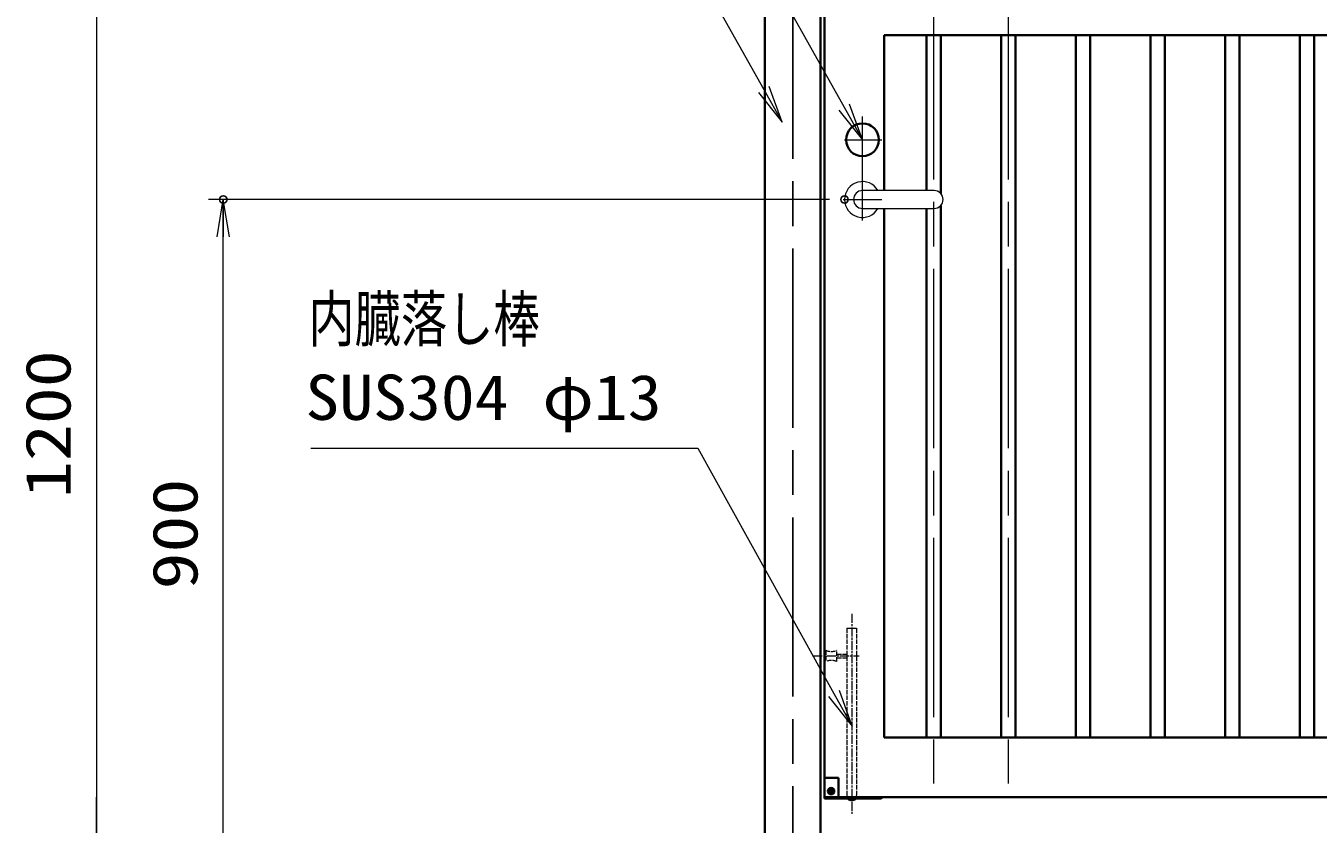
# Model space of a CAD drawing. Units: millimetres at full size. Extents: x -5940 to 5940, y -4200 to 4200.
# Drawn here: x -3551 to -1820, y -1435 to -367 of the extents above; entities that cross this region are included whole.
import ezdxf
from ezdxf.enums import TextEntityAlignment as Align

# ---------------------------------------------------------------- set-up
doc = ezdxf.new("R2010")
doc.units = ezdxf.units.MM
doc.header["$LTSCALE"] = 20
doc.header["$PDMODE"] = 32
doc.header["$PDSIZE"] = 10
doc.linetypes.add('DASHED', pattern=[7.5, 6, -1.5])
doc.linetypes.add('USER1', pattern=[18, 12, -1.5, 3, -1.5])
for name, color, linetype, lineweight in [('0-1_軸線', 200, 'USER1', 15), ('0-2_隠れ線', 140, 'DASHED', 18), ('0-3_外形線', 7, 'Continuous', 35), ('0-4_寸法線', 4, 'Continuous', 18), ('0-5_0', 7, 'Continuous', 18), ('0-9_2', 7, 'Continuous', 18), ('0-A_中心線', 6, 'USER1', 25)]:
    doc.layers.add(name, color=color, linetype=linetype, lineweight=lineweight)
doc.layers.add('0-6_Defpoints', color=7, linetype='Continuous')
doc.styles.add('ＭＳ ゴシック', font='')
doc.styles.get('ＭＳ ゴシック').set_extended_font_data('MS Gothic')

# ---------------------------------------------------------------- blocks, each defined once
blk = doc.blocks.new('S30')
at = {"layer": '0-4_寸法線'}
for points in [[(-14393935.2, 54992205.3), (-14381115, 54992205.3), (-14375766.9, 54982698.2), (-14375276.6, 54981826.7)], [(-14375912.1, 54982616.5), (-14375276.6, 54981826.7), (-14375621.6, 54982779.9)]]:
    blk.add_lwpolyline(points, dxfattribs=at)
at = {"layer": '0-4_寸法線', "color": 254, "style": 'ＭＳ ゴシック'}
for s, width, p in [('戸当り柱 STKR400', 0.95, (-14393935.2, 54994544.6)), ('75x75x2.3t', 1.2, (-14394079.2, 54992444.6))]:
    blk.add_text(s, height=1212, dxfattribs=dict(at, width=width)).set_placement(p, align=Align.BOTTOM_LEFT)
blk = doc.blocks.new('_Open')
at = {"layer": '0-5_0'}
blk.add_line((-20, 3.333), (0, 0), dxfattribs=at)
blk.add_lwpolyline([(-20, -3.333), (0, 0), (-20, 0)], dxfattribs=at)
blk = doc.blocks.new('S33')
at = {"layer": '0-4_寸法線'}
for points in [[(-14389871.8, 54997292.2), (-14382072.4, 54997292.2), (-14373614.9, 54982224.4), (-14373125.4, 54981352.4)], [(-14373760.2, 54982142.9), (-14373125.4, 54981352.4), (-14373469.6, 54982306)]]:
    blk.add_lwpolyline(points, dxfattribs=at)
at = {"layer": '0-4_寸法線', "color": 254, "style": 'ＭＳ ゴシック', "width": 0.75}
blk.add_text('シリンダー錠', height=1212, dxfattribs=at).set_placement((-14390006.2, 54997531.6), align=Align.BOTTOM_LEFT)
blk = doc.blocks.new('shgtdhgjhhggf')
at = {"layer": '0-1_軸線'}
for p, q in [((734, 4902.9), (734, -448.4)), ((-296.3, 3780), (934.3, 3780)), ((180, 160), (87.6, 160)), ((180, 160), (180, 252.4)), ((180, 160), (272.4, 160)), ((180, 160), (180, 67.6))]:
    blk.add_line(p, q, dxfattribs=at)
at = {"layer": '0-2_隠れ線'}
for p, q in [((604, 4520), (864, 4520)), ((604, 4520), (604, 40)), ((864, 4520), (864, 40)), ((34, 3930), (34, 3630)), ((334, 3630), (334, 3930)), ((334, 3830), (604, 3830)), ((334, 3730), (604, 3730))]:
    blk.add_line(p, q, dxfattribs=at)
for centre, radius, start, end in [((184, 4290), 390, 247.38014, 292.61986), ((184, 3270), 390, 67.38014, 112.61986), ((734, 40), 130, 180, 217.97987), ((734, 40), 130, 322.02013, 0)]:
    blk.add_arc(centre, radius, start, end, dxfattribs=at)
at = {"layer": '0-3_外形線'}
for p, q in [((0, 520), (380, 520)), ((380, 520), (380, -40)), ((132, 166.2), (173.8, 166.2)), ((132, 166.2), (132, 153.8)), ((132, 153.8), (173.8, 153.8)), ((186.2, 208), (173.8, 208)), ((173.8, 208), (173.8, 166.2)), ((173.8, 153.8), (173.8, 112)), ((186.2, 112), (173.8, 112)), ((186.2, 208), (186.2, 166.2)), ((186.2, 166.2), (228, 166.2)), ((186.2, 153.8), (186.2, 112)), ((186.2, 153.8), (228, 153.8)), ((228, 166.2), (228, 153.8)), ((0, -40), (1504, -40))]:
    blk.add_line(p, q, dxfattribs=at)
blk.add_circle((180, 160), 84, dxfattribs=at)
for centre, radius, start, end in [((1504, 0), 40, 270, 0), ((734, 40), 130, 217.97987, 322.02013)]:
    blk.add_arc(centre, radius, start, end, dxfattribs=at)
blk = doc.blocks.new('S43')
at = {"layer": '0-4_寸法線'}
for points in [[(-14387903.4, 54973091.4), (-14377533, 54973091.4), (-14373890.4, 54966528.3), (-14373405.1, 54965654)], [(-14374036.1, 54966447.5), (-14373405.1, 54965654), (-14373744.7, 54966609.2)]]:
    blk.add_lwpolyline(points, dxfattribs=at)
at = {"layer": '0-4_寸法線', "color": 254, "style": 'ＭＳ ゴシック'}
for s, width, p in [('内臓落し棒', 0.75, (-14387970.6, 54975588.3)), ('SUS304 φ13', 1.1, (-14388047.4, 54973488.3))]:
    blk.add_text(s, height=1212, dxfattribs=dict(at, width=width)).set_placement(p, align=Align.BOTTOM_LEFT)

msp = doc.modelspace()

# ---------------------------------------------------------------- linework, layer by layer
at = {"layer": '0-1_軸線'}
for p, q in [((-2334.77, -332.17), (-2334.77, -1381.17)), ((-2234.77, -332.17), (-2234.77, -1381.17)), ((-2430.02, -627.17), (-2430.02, -488.17)), ((-2454.02, -519.17), (-2404.02, -519.17)), ((-2456.02, -599.17), (-2404.02, -599.17))]:
    msp.add_line(p, q, dxfattribs=at)
at = {"layer": '0-3_外形線'}
for p, q in [((-2561.02, -1583.17), (-2561.02, -299.17)), ((-2486.02, -1583.17), (-2486.02, -354.17)), ((-2481.02, -1401.17), (-2481.02, -354.17)), ((-2401.02, -379.17), (-1086.02, -379.17)), ((-2401.02, -379.17), (-2401.02, -587.17)), ((-2344.27, -379.17), (-2344.27, -587.17)), ((-2325.27, -379.17), (-2325.27, -590.95)), ((-2244.27, -379.17), (-2244.27, -1319.17)), ((-2225.27, -379.17), (-2225.27, -1319.17)), ((-2144.27, -379.17), (-2144.27, -1319.17)), ((-2125.27, -379.17), (-2125.27, -1319.17)), ((-2044.27, -379.17), (-2044.27, -1319.17)), ((-2025.27, -379.17), (-2025.27, -1319.17)), ((-1944.27, -379.17), (-1944.27, -1319.17)), ((-1925.27, -379.17), (-1925.27, -1319.17)), ((-1844.27, -379.17), (-1844.27, -1319.17)), ((-1825.27, -379.17), (-1825.27, -1319.17)), ((-2401.02, -611.17), (-2401.02, -1319.17)), ((-2344.27, -611.17), (-2344.27, -1319.17)), ((-2325.27, -607.38), (-2325.27, -1319.17)), ((-1086.02, -1319.17), (-2401.02, -1319.17)), ((-961.02, -1399.17), (-2481.02, -1399.17))]:
    msp.add_line(p, q, dxfattribs=at)
msp.add_circle((-2430.02, -519.17), 22, dxfattribs=at)
at = {"layer": '0-4_寸法線'}
for p, q in [((-3456.12, -299.17), (-3456.12, -1499.17)), ((-2474.02, -599.17), (-3306.12, -599.17)), ((-3286.12, -1499.17), (-3286.12, -599.17)), ((-3456.12, -1449.17), (-3456.12, -1399.17))]:
    msp.add_line(p, q, dxfattribs=at)
at = {"layer": '0-6_Defpoints'}
for p in [(-3286.12, -599.17), (-2454.02, -599.17)]:
    msp.add_point(p, dxfattribs=at)
at = {"layer": '0-9_2'}
for p, q in [((-2334.02, -587.17), (-2430.02, -587.17)), ((-2430.02, -611.17), (-2334.02, -611.17))]:
    msp.add_line(p, q, dxfattribs=at)
for centre, radius, start, end in [((-2430.02, -599.17), 24, 30, 330), ((-2430.02, -599.17), 12, 90, 270), ((-2334.02, -599.17), 12, 270, 90)]:
    msp.add_arc(centre, radius, start, end, dxfattribs=at)
at = {"layer": '0-A_中心線'}
msp.add_line((-2523.52, -1624.67), (-2523.52, -273.67), dxfattribs=at)

# ---------------------------------------------------------------- block references
at = {"layer": '0-3_外形線', "xscale": 0.05, "yscale": 0.05}
msp.add_blockref('shgtdhgjhhggf', (-2481.02, -1399.17), dxfattribs=at)
at = {"layer": '0-4_寸法線', "xscale": 0.05, "yscale": 0.05}
for name in ['S33', 'S30', 'S43']:
    msp.add_blockref(name, (716226.25, -2749586.79), dxfattribs=at)
at = {"layer": '0-4_寸法線', "xscale": 2.5, "yscale": 2.5, "rotation": 90}
msp.add_blockref('_Open', (-3286.12, -599.17), dxfattribs=at)

# ---------------------------------------------------------------- texts
at = {"layer": '0-4_寸法線', "color": 254, "style": 'ＭＳ ゴシック', "width": 1.2}
for s, p in [('1200', (-3472.46, -998.77)), ('900', (-3302.46, -1121.17))]:
    msp.add_text(s, height=60.56, rotation=90, dxfattribs=at).set_placement(p, align=Align.BOTTOM_LEFT)

doc.saveas('drawing.dxf')
